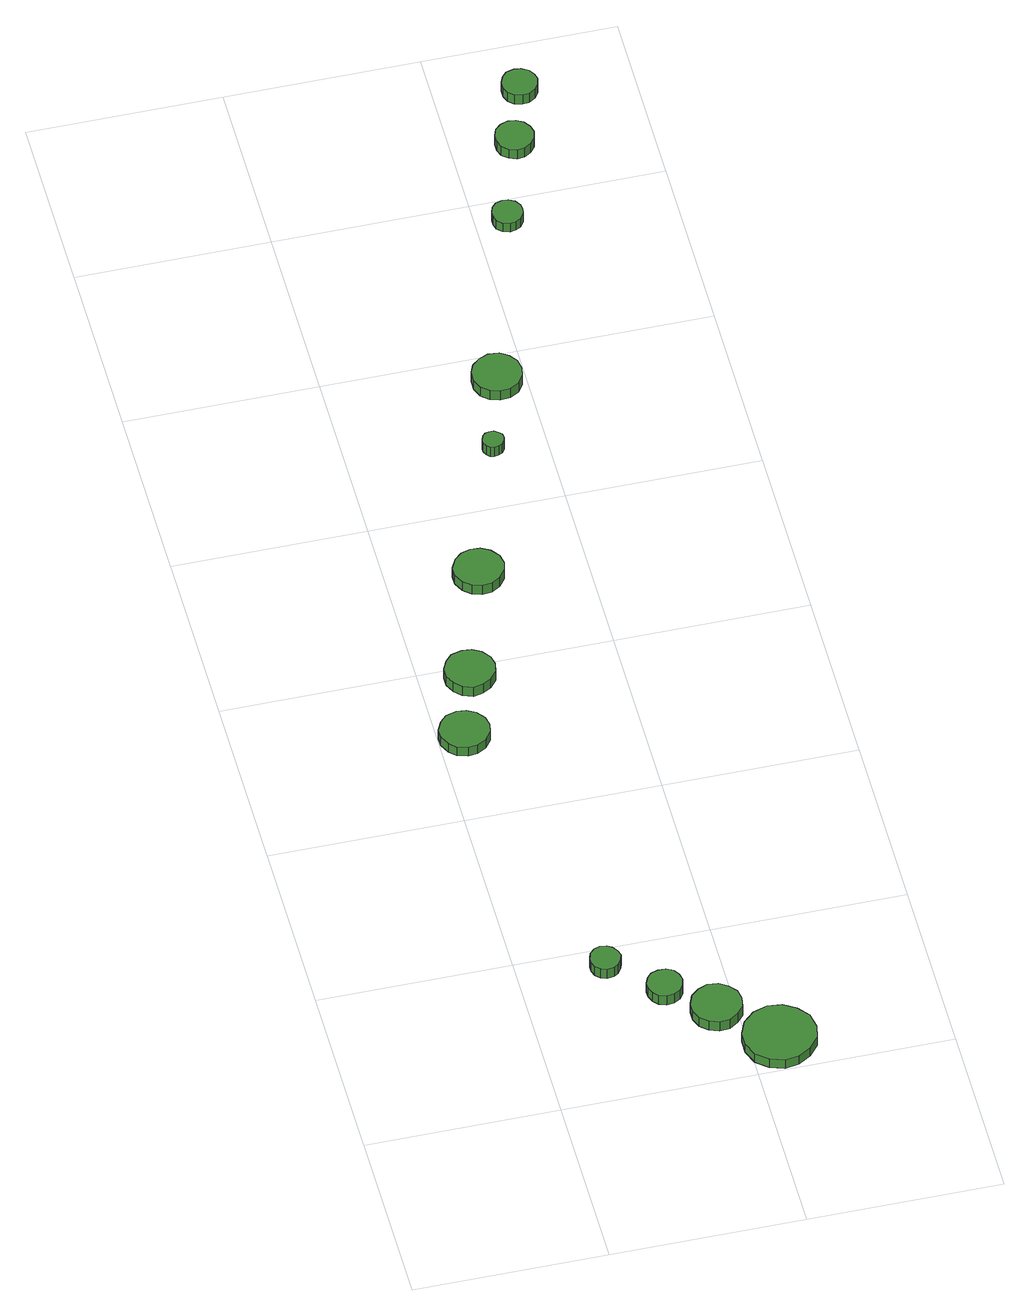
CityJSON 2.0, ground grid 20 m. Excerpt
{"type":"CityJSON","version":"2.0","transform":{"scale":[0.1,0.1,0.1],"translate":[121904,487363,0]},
"CityObjects":{
"tree1":{"type":"SolitaryVegetationObject","attributes":{"function":"something"},"geometry":[{"type":"MultiSurface","lod":"1","boundaries":[[[0,1,2,3,4,5,6,7,8,9,10,11,12,13,14]],[[15,16,17,18,19,20,21,22,23,24,25,26,27,28,29]],[[0,29,28,1]],[[1,28,27,2]],[[2,27,26,3]],[[3,26,25,4]],[[4,25,24,5]],[[5,24,23,6]],[[6,23,22,7]],[[7,22,21,8]],[[8,21,20,9]],[[9,20,19,10]],[[10,19,18,11]],[[11,18,17,12]],[[12,17,16,13]],[[13,16,15,14]],[[14,15,29,0]]]}]},
"tree2":{"type":"SolitaryVegetationObject","attributes":{"function":"something"},"geometry":[{"type":"MultiSurface","lod":"1","boundaries":[[[30,31,32,33,34,35,36,37,38,39,40,41,42,43,44]],[[45,46,47,48,49,50,51,52,53,54,55,56,57,58,59]],[[30,59,58,31]],[[31,58,57,32]],[[32,57,56,33]],[[33,56,55,34]],[[34,55,54,35]],[[35,54,53,36]],[[36,53,52,37]],[[37,52,51,38]],[[38,51,50,39]],[[39,50,49,40]],[[40,49,48,41]],[[41,48,47,42]],[[42,47,46,43]],[[43,46,45,44]],[[44,45,59,30]]]}]},
"tree3":{"type":"SolitaryVegetationObject","attributes":{"function":"something"},"geometry":[{"type":"MultiSurface","lod":"1","boundaries":[[[60,61,62,63,64,65,66,67,68,69,70,71,72,73,74]],[[75,76,77,78,79,80,81,82,83,84,85,86,87,88,89]],[[60,89,88,61]],[[61,88,87,62]],[[62,87,86,63]],[[63,86,85,64]],[[64,85,84,65]],[[65,84,83,66]],[[66,83,82,67]],[[67,82,81,68]],[[68,81,80,69]],[[69,80,79,70]],[[70,79,78,71]],[[71,78,77,72]],[[72,77,76,73]],[[73,76,75,74]],[[74,75,89,60]]]}]},
"tree4":{"type":"SolitaryVegetationObject","attributes":{"function":"something"},"geometry":[{"type":"MultiSurface","lod":"1","boundaries":[[[90,91,92,93,94,95,96,97,98,99,100,101,102,103,104]],[[105,106,107,108,109,110,111,112,113,114,115,116,117,118,119]],[[90,119,118,91]],[[91,118,117,92]],[[92,117,116,93]],[[93,116,115,94]],[[94,115,114,95]],[[95,114,113,96]],[[96,113,112,97]],[[97,112,111,98]],[[98,111,110,99]],[[99,110,109,100]],[[100,109,108,101]],[[101,108,107,102]],[[102,107,106,103]],[[103,106,105,104]],[[104,105,119,90]]]}]},
"tree5":{"type":"SolitaryVegetationObject","attributes":{"function":"something"},"geometry":[{"type":"MultiSurface","lod":"1","boundaries":[[[120,121,122,123,124,125,126,127,128,129,130,131,132,133,134]],[[135,136,137,138,139,140,141,142,143,144,145,146,147,148,149]],[[120,149,148,121]],[[121,148,147,122]],[[122,147,146,123]],[[123,146,145,124]],[[124,145,144,125]],[[125,144,143,126]],[[126,143,142,127]],[[127,142,141,128]],[[128,141,140,129]],[[129,140,139,130]],[[130,139,138,131]],[[131,138,137,132]],[[132,137,136,133]],[[133,136,135,134]],[[134,135,149,120]]]}]},
"tree6":{"type":"SolitaryVegetationObject","attributes":{"function":"something"},"geometry":[{"type":"MultiSurface","lod":"1","boundaries":[[[150,151,152,153,154,155,156,157,158,159,160,161,162,163,164]],[[165,166,167,168,169,170,171,172,173,174,175,176,177,178,179]],[[150,179,178,151]],[[151,178,177,152]],[[152,177,176,153]],[[153,176,175,154]],[[154,175,174,155]],[[155,174,173,156]],[[156,173,172,157]],[[157,172,171,158]],[[158,171,170,159]],[[159,170,169,160]],[[160,169,168,161]],[[161,168,167,162]],[[162,167,166,163]],[[163,166,165,164]],[[164,165,179,150]]]}]},
"tree7":{"type":"SolitaryVegetationObject","attributes":{"function":"something"},"geometry":[{"type":"MultiSurface","lod":"1","boundaries":[[[180,181,182,183,184,185,186,187,188,189,190,191,192,193,194]],[[195,196,197,198,199,200,201,202,203,204,205,206,207,208,209]],[[180,209,208,181]],[[181,208,207,182]],[[182,207,206,183]],[[183,206,205,184]],[[184,205,204,185]],[[185,204,203,186]],[[186,203,202,187]],[[187,202,201,188]],[[188,201,200,189]],[[189,200,199,190]],[[190,199,198,191]],[[191,198,197,192]],[[192,197,196,193]],[[193,196,195,194]],[[194,195,209,180]]]}]},
"tree8":{"type":"SolitaryVegetationObject","attributes":{"function":"something"},"geometry":[{"type":"MultiSurface","lod":"1","boundaries":[[[210,211,212,213,214,215,216,217,218,219,220,221,222,223,224]],[[225,226,227,228,229,230,231,232,233,234,235,236,237,238,239]],[[210,239,238,211]],[[211,238,237,212]],[[212,237,236,213]],[[213,236,235,214]],[[214,235,234,215]],[[215,234,233,216]],[[216,233,232,217]],[[217,232,231,218]],[[218,231,230,219]],[[219,230,229,220]],[[220,229,228,221]],[[221,228,227,222]],[[222,227,226,223]],[[223,226,225,224]],[[224,225,239,210]]]}]},
"tree9":{"type":"SolitaryVegetationObject","attributes":{"function":"something"},"geometry":[{"type":"MultiSurface","lod":"1","boundaries":[[[240,241,242,243,244,245,246,247,248,249,250,251,252,253,254]],[[255,256,257,258,259,260,261,262,263,264,265,266,267,268,269]],[[240,269,268,241]],[[241,268,267,242]],[[242,267,266,243]],[[243,266,265,244]],[[244,265,264,245]],[[245,264,263,246]],[[246,263,262,247]],[[247,262,261,248]],[[248,261,260,249]],[[249,260,259,250]],[[250,259,258,251]],[[251,258,257,252]],[[252,257,256,253]],[[253,256,255,254]],[[254,255,269,240]]]}]},
"tree10":{"type":"SolitaryVegetationObject","attributes":{"function":"something"},"geometry":[{"type":"MultiSurface","lod":"1","boundaries":[[[270,271,272,273,274,275,276,277,278,279,280,281,282,283,284]],[[285,286,287,288,289,290,291,292,293,294,295,296,297,298,299]],[[270,299,298,271]],[[271,298,297,272]],[[272,297,296,273]],[[273,296,295,274]],[[274,295,294,275]],[[275,294,293,276]],[[276,293,292,277]],[[277,292,291,278]],[[278,291,290,279]],[[279,290,289,280]],[[280,289,288,281]],[[281,288,287,282]],[[282,287,286,283]],[[283,286,285,284]],[[284,285,299,270]]]}]},
"tree11":{"type":"SolitaryVegetationObject","attributes":{"function":"something"},"geometry":[{"type":"MultiSurface","lod":"1","boundaries":[[[300,301,302,303,304,305,306,307,308,309,310,311,312,313,314]],[[315,316,317,318,319,320,321,322,323,324,325,326,327,328,329]],[[300,329,328,301]],[[301,328,327,302]],[[302,327,326,303]],[[303,326,325,304]],[[304,325,324,305]],[[305,324,323,306]],[[306,323,322,307]],[[307,322,321,308]],[[308,321,320,309]],[[309,320,319,310]],[[310,319,318,311]],[[311,318,317,312]],[[312,317,316,313]],[[313,316,315,314]],[[314,315,329,300]]]}]},
"tree12":{"type":"SolitaryVegetationObject","attributes":{"function":"something"},"geometry":[{"type":"MultiSurface","lod":"1","boundaries":[[[330,331,332,333,334,335,336,337,338,339,340,341,342,343,344]],[[345,346,347,348,349,350,351,352,353,354,355,356,357,358,359]],[[330,359,358,331]],[[331,358,357,332]],[[332,357,356,333]],[[333,356,355,334]],[[334,355,354,335]],[[335,354,353,336]],[[336,353,352,337]],[[337,352,351,338]],[[338,351,350,339]],[[339,350,349,340]],[[340,349,348,341]],[[341,348,347,342]],[[342,347,346,343]],[[343,346,345,344]],[[344,345,359,330]]]}]}
},
"vertices":[
[103,172,21],[101,178,21],[97,184,21],[92,187,21],[85,188,21],[79,186,21],[74,181,21],[72,175,21],[72,169,21],[74,163,21],[79,158,21],[85,156,21],[92,157,21],[97,160,21],[101,166,21],[101,166,8],[97,160,8],[92,157,8],[85,156,8],[79,158,8],[74,163,8],[72,169,8],[72,175,8],[74,181,8],[79,186,8],[85,188,8],[92,187,8],[97,184,8],[101,178,8],[103,172,8],
[155,129,17],[153,137,17],[149,143,17],[142,147,17],[134,147,17],[127,145,17],[122,140,17],[119,133,17],[119,126,17],[122,119,17],[127,114,17],[134,111,17],[142,112,17],[149,116,17],[153,122,17],[153,122,4],[149,116,4],[142,112,4],[134,111,4],[127,114,4],[122,119,4],[119,126,4],[119,133,4],[122,140,4],[127,145,4],[134,147,4],[142,147,4],[149,143,4],[153,137,4],[155,129,4],
[51,504,20],[49,514,20],[42,523,20],[33,528,20],[23,529,20],[12,526,20],[5,519,20],[0,509,20],[0,499,20],[5,489,20],[12,482,20],[23,479,20],[33,480,20],[42,485,20],[49,494,20],[49,494,8],[42,485,8],[33,480,8],[23,479,8],[12,482,8],[5,489,8],[0,499,8],[0,509,8],[5,519,8],[12,526,8],[23,529,8],[33,528,8],[42,523,8],[49,514,8],[51,504,8],
[205,89,19],[203,100,19],[196,108,19],[187,114,19],[176,115,19],[166,111,19],[158,104,19],[154,94,19],[154,84,19],[158,74,19],[166,67,19],[176,63,19],[187,64,19],[196,70,19],[203,78,19],[203,78,6],[196,70,6],[187,64,6],[176,63,6],[166,67,6],[158,74,6],[154,84,6],[154,94,6],[158,104,6],[166,111,6],[176,115,6],[187,114,6],[196,108,6],[203,100,6],[205,89,6],
[76,584,18],[74,594,18],[67,603,18],[58,608,18],[48,609,18],[37,606,18],[30,599,18],[25,589,18],[25,579,18],[30,569,18],[37,562,18],[48,558,18],[58,560,18],[67,565,18],[74,574,18],[74,574,5],[67,565,5],[58,560,5],[48,558,5],[37,562,5],[30,569,5],[25,579,5],[25,589,5],[30,599,5],[37,606,5],[48,609,5],[58,608,5],[67,603,5],[74,594,5],[76,584,5],
[268,37,17],[265,53,17],[255,65,17],[242,73,17],[227,75,17],[212,70,17],[200,59,17],[194,45,17],[194,30,17],[200,15,17],[212,5,17],[227,0,17],[242,2,17],[255,10,17],[265,22,17],[265,22,5],[255,10,5],[242,2,5],[227,0,5],[212,5,5],[200,15,5],[194,30,5],[194,45,5],[200,59,5],[212,70,5],[227,75,5],[242,73,5],[255,65,5],[265,53,5],[268,37,5],
[117,715,17],[115,725,17],[108,734,17],[99,739,17],[89,740,17],[79,737,17],[71,730,17],[66,720,17],[66,710,17],[71,700,17],[79,693,17],[89,690,17],[99,691,17],[108,696,17],[115,705,17],[115,705,4],[108,696,4],[99,691,4],[89,690,4],[79,693,4],[71,700,4],[66,710,4],[66,720,4],[71,730,4],[79,737,4],[89,740,4],[99,739,4],[108,734,4],[115,725,4],[117,715,4],
[157,877,18],[156,882,18],[153,885,18],[149,888,18],[144,888,18],[140,887,18],[137,884,18],[135,879,18],[135,875,18],[137,871,18],[140,867,18],[144,866,18],[149,867,18],[153,869,18],[156,873,18],[156,873,5],[153,869,5],[149,867,5],[144,866,5],[140,867,5],[137,871,5],[135,875,5],[135,879,5],[137,884,5],[140,887,5],[144,888,5],[149,888,5],[153,885,5],[156,882,5],[157,877,5],
[195,960,22],[193,971,22],[187,979,22],[178,985,22],[167,986,22],[157,982,22],[149,975,22],[145,966,22],[145,955,22],[149,945,22],[157,938,22],[167,935,22],[178,936,22],[187,941,22],[193,950,22],[193,950,9],[187,941,9],[178,936,9],[167,935,9],[157,938,9],[149,945,9],[145,955,9],[145,966,9],[149,975,9],[157,982,9],[167,986,9],[178,985,9],[187,979,9],[193,971,9],[195,960,9],
[247,1168,21],[246,1174,21],[242,1180,21],[236,1183,21],[230,1184,21],[223,1182,21],[218,1177,21],[216,1171,21],[216,1165,21],[218,1159,21],[223,1154,21],[230,1152,21],[236,1153,21],[242,1156,21],[246,1162,21],[246,1162,9],[242,1156,9],[236,1153,9],[230,1152,9],[223,1154,9],[218,1159,9],[216,1165,9],[216,1171,9],[218,1177,9],[223,1182,9],[230,1184,9],[236,1183,9],[242,1180,9],[246,1174,9],[247,1168,9],
[283,1269,18],[281,1277,18],[276,1284,18],[269,1288,18],[261,1289,18],[253,1286,18],[247,1281,18],[244,1273,18],[244,1265,18],[247,1257,18],[253,1252,18],[261,1249,18],[269,1250,18],[276,1254,18],[281,1261,18],[281,1261,5],[276,1254,5],[269,1250,5],[261,1249,5],[253,1252,5],[247,1257,5],[244,1265,5],[244,1273,5],[247,1281,5],[253,1286,5],[261,1289,5],[269,1288,5],[276,1284,5],[281,1277,5],[283,1269,5],
[304,1339,16],[302,1346,16],[298,1352,16],[291,1356,16],[284,1357,16],[276,1355,16],[271,1350,16],[268,1343,16],[268,1335,16],[271,1328,16],[276,1323,16],[284,1321,16],[291,1322,16],[298,1326,16],[302,1332,16],[302,1332,3],[298,1326,3],[291,1322,3],[284,1321,3],[276,1323,3],[271,1328,3],[268,1335,3],[268,1343,3],[271,1350,3],[276,1355,3],[284,1357,3],[291,1356,3],[298,1352,3],[302,1346,3],[304,1339,3]
]}
